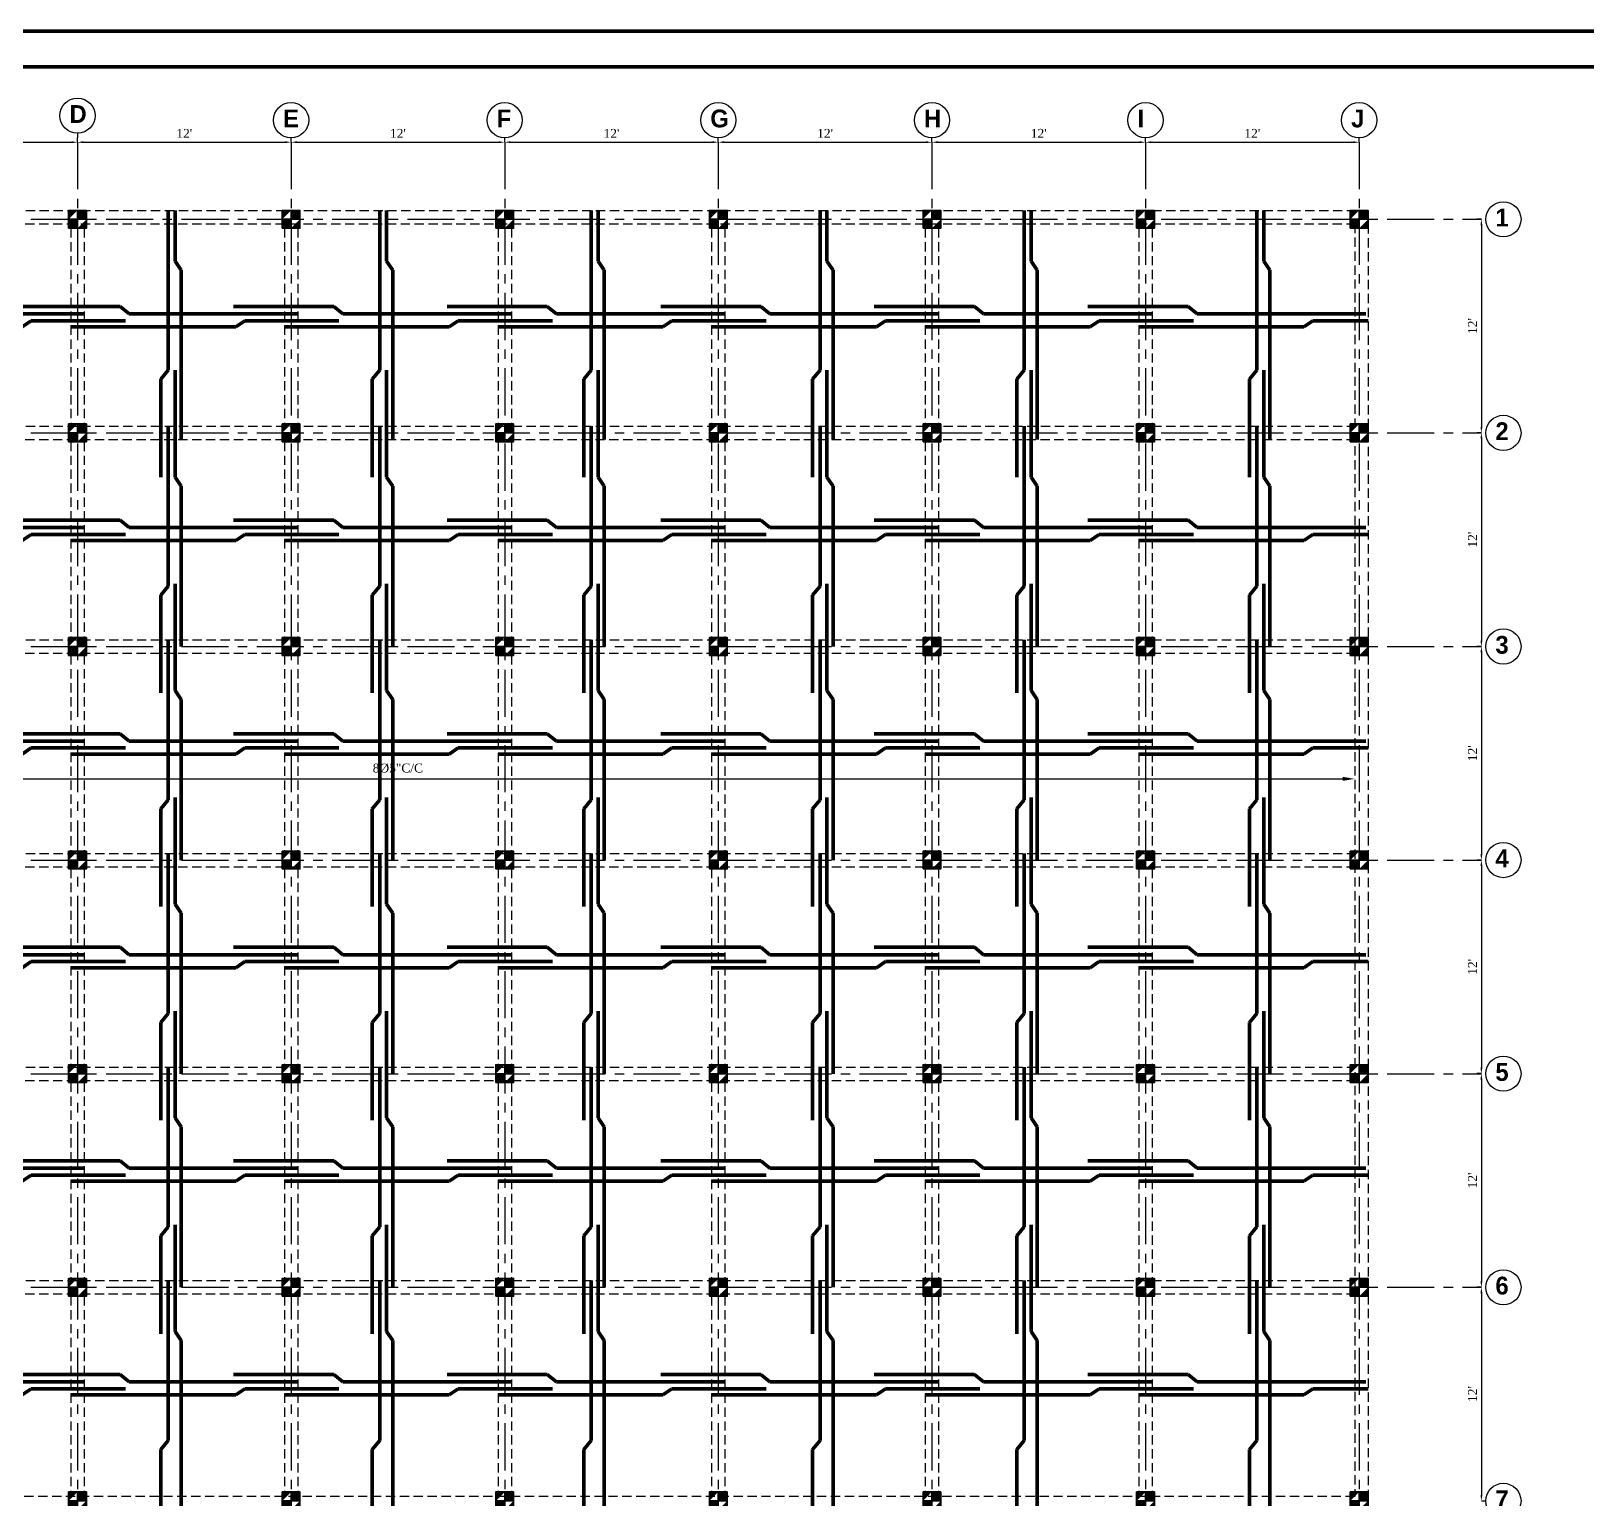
# Model space of a CAD drawing. Extents: x -2338379 to 930990, y -818978 to 106940.
# Drawn here: x 393038 to 394086, y -207683 to -206694 of the extents above; entities that cross this region are included whole.
import ezdxf

# ---------------------------------------------------------------- set-up
doc = ezdxf.new("R2010")
doc.units = 0
doc.header["$MEASUREMENT"] = 0
doc.header["$PDMODE"] = 34
doc.linetypes.add('CENTER', pattern=[50.8, 31.75, -6.35, 6.35, -6.35])
doc.linetypes.add('DASHED2', pattern=[0.375, 0.25, -0.125])
doc.layers.get('0').update_dxf_attribs({"linetype": 'CONTINUOUS', "lineweight": 30})
doc.layers.get('DEFPOINTS').update_dxf_attribs({"linetype": 'CONTINUOUS'})
for name, color, linetype, lineweight in [('A-Wall', 45, 'CONTINUOUS', 50), ('Center', 11, 'CENTER', 15), ('DIM', 6, 'CONTINUOUS', 20), ('DOOR&WIN', 3, 'CONTINUOUS', 18), ('Outline', 4, 'CONTINUOUS', 9), ('Structure', 2, 'CONTINUOUS', 50), ('TEXT', 7, 'CONTINUOUS', 30)]:
    doc.layers.add(name, color=color, linetype=linetype, lineweight=lineweight)
doc.layers.add('pillar12', color=7, linetype='CONTINUOUS')
doc.styles.get("Standard").update_dxf_attribs({"font": 'times.ttf', "height": 6})
doc.dimstyles.new('Standard$0', dxfattribs={"dimtxt": 6, "dimasz": 4, "dimexe": 3, "dimexo": 6, "dimgap": 3, "dimtad": 1, "dimdec": 1, "dimzin": 0, "dimdsep": 46, "dimlunit": 4, "dimtxsty": 'Standard', "dimcen": 0.09, "dimclrd": 6, "dimclre": 6, "dimclrt": 7, "dimadec": 0, "dimazin": 0, "dimtfac": 1, "dimtdec": 1, "dimtix": 1, "dimtofl": 0, "dimtmove": 1, "dimatfit": 3, "dimfxl": 1, "dimtolj": 1, "dimtzin": 0, "dimlwd": 18, "dimlwe": 18, "dimarcsym": 0})

# ---------------------------------------------------------------- blocks, each defined once
blk = doc.blocks.new('pill12')
h = blk.add_hatch(color=5)
h.paths.add_polyline_path([(-6, -6), (6, -6), (6, 6), (-6, 6)], flags=17)
edge = h.paths.add_edge_path(flags=17)
edge.add_line((6, 0), (-6, 0))
edge.add_line((0, 6), (0, -6))
for p, q in [((6, 0), (-6, 0)), ((0, 6), (0, -6))]:
    blk.add_line(p, q)
blk.add_lwpolyline([(-6, -6), (6, -6), (6, 6), (-6, 6)], close=True)
blk = doc.blocks.new('*D245')
at = {"layer": 'DEFPOINTS', "color": 0, "lineweight": 30, "transparency": 16777216}
for p in [(392925.3, -206769), (393069.3, -206769), (393069.3, -206769)]:
    blk.add_point(p, dxfattribs=at)
at = {"layer": 'DIM', "color": 6, "lineweight": 18, "transparency": 16777216}
for p, q in [((392925.3, -206763), (392925.3, -206766)), ((393069.3, -206763), (393069.3, -206766)), ((392929.3, -206769), (393065.3, -206769))]:
    blk.add_line(p, q, dxfattribs=at)
at = {"layer": 'DIM', "color": 6, "lineweight": 30, "transparency": 16777216}
for points in [[(392929.3, -206768.3), (392929.3, -206769.6), (392925.3, -206769)], [(393065.3, -206768.3), (393065.3, -206769.6), (393069.3, -206769)]]:
    blk.add_solid(points, dxfattribs=at)
at = {"layer": 'DIM', "color": 7, "transparency": 16777216, "insert": (392997.3, -206763), "char_height": 6, "attachment_point": 5}
blk.add_mtext("\\A1;12'", dxfattribs=at)
blk = doc.blocks.new('*D246')
at = {"color": 6, "lineweight": 18, "transparency": 16777216}
for p, q in [((393069.3, -206769), (393069.3, -206766)), ((393073.3, -206769), (393209.3, -206769)), ((393213.3, -206769), (393213.3, -206766))]:
    blk.add_line(p, q, dxfattribs=at)
at = {"color": 6, "lineweight": 30, "transparency": 16777216}
for points in [[(393073.3, -206768.3), (393073.3, -206769.6), (393069.3, -206769)], [(393209.3, -206768.3), (393209.3, -206769.6), (393213.3, -206769)]]:
    blk.add_solid(points, dxfattribs=at)
at = {"layer": 'DEFPOINTS', "color": 0, "lineweight": 30, "transparency": 16777216}
for p in [(393069.3, -206769), (393213.3, -206769), (393213.3, -206769)]:
    blk.add_point(p, dxfattribs=at)
at = {"color": 7, "lineweight": 30, "transparency": 16777216, "insert": (393141.3, -206763), "char_height": 6, "attachment_point": 5}
blk.add_mtext("\\A1;12'", dxfattribs=at)
blk = doc.blocks.new('*D247')
at = {"color": 6, "lineweight": 18, "transparency": 16777216}
for p, q in [((393213.3, -206769), (393213.3, -206766)), ((393217.3, -206769), (393353.3, -206769)), ((393357.3, -206769), (393357.3, -206766))]:
    blk.add_line(p, q, dxfattribs=at)
at = {"color": 6, "lineweight": 30, "transparency": 16777216}
for points in [[(393217.3, -206768.3), (393217.3, -206769.6), (393213.3, -206769)], [(393353.3, -206768.3), (393353.3, -206769.6), (393357.3, -206769)]]:
    blk.add_solid(points, dxfattribs=at)
at = {"layer": 'DEFPOINTS', "color": 0, "lineweight": 30, "transparency": 16777216}
for p in [(393213.3, -206769), (393357.3, -206769), (393357.3, -206769)]:
    blk.add_point(p, dxfattribs=at)
at = {"color": 7, "lineweight": 30, "transparency": 16777216, "insert": (393285.3, -206763), "char_height": 6, "attachment_point": 5}
blk.add_mtext("\\A1;12'", dxfattribs=at)
blk = doc.blocks.new('*D248')
at = {"color": 6, "lineweight": 18, "transparency": 16777216}
for p, q in [((393357.3, -206769), (393357.3, -206766)), ((393361.3, -206769), (393497.3, -206769)), ((393501.3, -206769), (393501.3, -206766))]:
    blk.add_line(p, q, dxfattribs=at)
at = {"color": 6, "lineweight": 30, "transparency": 16777216}
for points in [[(393361.3, -206768.3), (393361.3, -206769.6), (393357.3, -206769)], [(393497.3, -206768.3), (393497.3, -206769.6), (393501.3, -206769)]]:
    blk.add_solid(points, dxfattribs=at)
at = {"layer": 'DEFPOINTS', "color": 0, "lineweight": 30, "transparency": 16777216}
for p in [(393357.3, -206769), (393501.3, -206769), (393501.3, -206769)]:
    blk.add_point(p, dxfattribs=at)
at = {"color": 7, "lineweight": 30, "transparency": 16777216, "insert": (393429.3, -206763), "char_height": 6, "attachment_point": 5}
blk.add_mtext("\\A1;12'", dxfattribs=at)
blk = doc.blocks.new('*D249')
at = {"color": 6, "lineweight": 18, "transparency": 16777216}
for p, q in [((393501.3, -206769), (393501.3, -206766)), ((393505.3, -206769), (393641.3, -206769)), ((393645.3, -206769), (393645.3, -206766))]:
    blk.add_line(p, q, dxfattribs=at)
at = {"color": 6, "lineweight": 30, "transparency": 16777216}
for points in [[(393505.3, -206768.3), (393505.3, -206769.6), (393501.3, -206769)], [(393641.3, -206768.3), (393641.3, -206769.6), (393645.3, -206769)]]:
    blk.add_solid(points, dxfattribs=at)
at = {"layer": 'DEFPOINTS', "color": 0, "lineweight": 30, "transparency": 16777216}
for p in [(393501.3, -206769), (393645.3, -206769), (393645.3, -206769)]:
    blk.add_point(p, dxfattribs=at)
at = {"color": 7, "lineweight": 30, "transparency": 16777216, "insert": (393573.3, -206763), "char_height": 6, "attachment_point": 5}
blk.add_mtext("\\A1;12'", dxfattribs=at)
blk = doc.blocks.new('*D250')
at = {"color": 6, "lineweight": 18, "transparency": 16777216}
for p, q in [((393645.3, -206769), (393645.3, -206766)), ((393649.3, -206769), (393785.3, -206769)), ((393789.3, -206769), (393789.3, -206766))]:
    blk.add_line(p, q, dxfattribs=at)
at = {"color": 6, "lineweight": 30, "transparency": 16777216}
for points in [[(393649.3, -206768.3), (393649.3, -206769.6), (393645.3, -206769)], [(393785.3, -206768.3), (393785.3, -206769.6), (393789.3, -206769)]]:
    blk.add_solid(points, dxfattribs=at)
at = {"layer": 'DEFPOINTS', "color": 0, "lineweight": 30, "transparency": 16777216}
for p in [(393645.3, -206769), (393789.3, -206769), (393789.3, -206769.6)]:
    blk.add_point(p, dxfattribs=at)
at = {"color": 7, "lineweight": 30, "transparency": 16777216, "insert": (393717.3, -206763), "char_height": 6, "attachment_point": 5}
blk.add_mtext("\\A1;12'", dxfattribs=at)
blk = doc.blocks.new('*D251')
at = {"color": 6, "lineweight": 18, "transparency": 16777216}
for p, q in [((393789.3, -206769), (393789.3, -206766)), ((393793.3, -206769), (393929.3, -206769)), ((393933.3, -206769), (393933.3, -206766))]:
    blk.add_line(p, q, dxfattribs=at)
at = {"color": 6, "lineweight": 30, "transparency": 16777216}
for points in [[(393793.3, -206768.3), (393793.3, -206769.6), (393789.3, -206769)], [(393929.3, -206768.3), (393929.3, -206769.6), (393933.3, -206769)]]:
    blk.add_solid(points, dxfattribs=at)
at = {"layer": 'DEFPOINTS', "color": 0, "lineweight": 30, "transparency": 16777216}
for p in [(393789.3, -206769.6), (393933.3, -206769), (393933.3, -206769)]:
    blk.add_point(p, dxfattribs=at)
at = {"color": 7, "lineweight": 30, "transparency": 16777216, "insert": (393861.3, -206763), "char_height": 6, "attachment_point": 5}
blk.add_mtext("\\A1;12'", dxfattribs=at)
blk = doc.blocks.new('*D267')
at = {"color": 6, "lineweight": 18, "transparency": 16777216}
for p, q in [((394015.7, -206820.9), (394012.7, -206820.9)), ((394015.7, -206824.9), (394015.7, -206960.9)), ((394015.7, -206964.9), (394012.7, -206964.9))]:
    blk.add_line(p, q, dxfattribs=at)
at = {"color": 6, "lineweight": 30, "transparency": 16777216}
for points in [[(394015.1, -206824.9), (394016.4, -206824.9), (394015.7, -206820.9)], [(394015.1, -206960.9), (394016.4, -206960.9), (394015.7, -206964.9)]]:
    blk.add_solid(points, dxfattribs=at)
at = {"layer": 'DEFPOINTS', "color": 0, "lineweight": 30, "transparency": 16777216}
for p in [(394015.7, -206820.9), (394015.7, -206964.9), (394015.7, -206964.9)]:
    blk.add_point(p, dxfattribs=at)
at = {"color": 7, "lineweight": 30, "transparency": 16777216, "insert": (394009.7, -206892.9), "char_height": 6, "attachment_point": 5, "rotation": 90}
blk.add_mtext("\\A1;12'", dxfattribs=at)
blk = doc.blocks.new('*D268')
at = {"color": 6, "lineweight": 18, "transparency": 16777216}
for p, q in [((394015.7, -206964.9), (394012.7, -206964.9)), ((394015.7, -206968.9), (394015.7, -207104.9)), ((394015.7, -207108.9), (394012.7, -207108.9))]:
    blk.add_line(p, q, dxfattribs=at)
at = {"color": 6, "lineweight": 30, "transparency": 16777216}
for points in [[(394015.1, -206968.9), (394016.4, -206968.9), (394015.7, -206964.9)], [(394015.1, -207104.9), (394016.4, -207104.9), (394015.7, -207108.9)]]:
    blk.add_solid(points, dxfattribs=at)
at = {"layer": 'DEFPOINTS', "color": 0, "lineweight": 30, "transparency": 16777216}
for p in [(394015.7, -206964.9), (394015.7, -207108.9), (394015.7, -207108.9)]:
    blk.add_point(p, dxfattribs=at)
at = {"color": 7, "lineweight": 30, "transparency": 16777216, "insert": (394009.7, -207036.9), "char_height": 6, "attachment_point": 5, "rotation": 90}
blk.add_mtext("\\A1;12'", dxfattribs=at)
blk = doc.blocks.new('*D269')
at = {"color": 6, "lineweight": 18, "transparency": 16777216}
for p, q in [((394015.7, -207108.9), (394012.7, -207108.9)), ((394015.7, -207112.9), (394015.7, -207248.9)), ((394015.7, -207252.9), (394012.7, -207252.9))]:
    blk.add_line(p, q, dxfattribs=at)
at = {"color": 6, "lineweight": 30, "transparency": 16777216}
for points in [[(394015.1, -207112.9), (394016.4, -207112.9), (394015.7, -207108.9)], [(394015.1, -207248.9), (394016.4, -207248.9), (394015.7, -207252.9)]]:
    blk.add_solid(points, dxfattribs=at)
at = {"layer": 'DEFPOINTS', "color": 0, "lineweight": 30, "transparency": 16777216}
for p in [(394015.7, -207108.9), (394015.7, -207252.9), (394015.7, -207252.9)]:
    blk.add_point(p, dxfattribs=at)
at = {"color": 7, "lineweight": 30, "transparency": 16777216, "insert": (394009.7, -207180.9), "char_height": 6, "attachment_point": 5, "rotation": 90}
blk.add_mtext("\\A1;12'", dxfattribs=at)
blk = doc.blocks.new('*D270')
at = {"color": 6, "lineweight": 18, "transparency": 16777216}
for p, q in [((394015.7, -207252.9), (394012.7, -207252.9)), ((394015.7, -207256.9), (394015.7, -207392.9)), ((394015.7, -207396.9), (394012.7, -207396.9))]:
    blk.add_line(p, q, dxfattribs=at)
at = {"color": 6, "lineweight": 30, "transparency": 16777216}
for points in [[(394015.1, -207256.9), (394016.4, -207256.9), (394015.7, -207252.9)], [(394015.1, -207392.9), (394016.4, -207392.9), (394015.7, -207396.9)]]:
    blk.add_solid(points, dxfattribs=at)
at = {"layer": 'DEFPOINTS', "color": 0, "lineweight": 30, "transparency": 16777216}
for p in [(394015.7, -207252.9), (394015.7, -207396.9), (394015.7, -207396.9)]:
    blk.add_point(p, dxfattribs=at)
at = {"color": 7, "lineweight": 30, "transparency": 16777216, "insert": (394009.7, -207324.9), "char_height": 6, "attachment_point": 5, "rotation": 90}
blk.add_mtext("\\A1;12'", dxfattribs=at)
blk = doc.blocks.new('*D271')
at = {"color": 6, "lineweight": 18, "transparency": 16777216}
for p, q in [((394015.7, -207396.9), (394012.7, -207396.9)), ((394015.7, -207400.9), (394015.7, -207536.9)), ((394015.7, -207540.9), (394012.7, -207540.9))]:
    blk.add_line(p, q, dxfattribs=at)
at = {"color": 6, "lineweight": 30, "transparency": 16777216}
for points in [[(394015.1, -207400.9), (394016.4, -207400.9), (394015.7, -207396.9)], [(394015.1, -207536.9), (394016.4, -207536.9), (394015.7, -207540.9)]]:
    blk.add_solid(points, dxfattribs=at)
at = {"layer": 'DEFPOINTS', "color": 0, "lineweight": 30, "transparency": 16777216}
for p in [(394015.7, -207396.9), (394015.7, -207540.9), (394015.7, -207540.9)]:
    blk.add_point(p, dxfattribs=at)
at = {"color": 7, "lineweight": 30, "transparency": 16777216, "insert": (394009.7, -207468.9), "char_height": 6, "attachment_point": 5, "rotation": 90}
blk.add_mtext("\\A1;12'", dxfattribs=at)
blk = doc.blocks.new('*D272')
at = {"color": 6, "lineweight": 18, "transparency": 16777216}
for p, q in [((394015.7, -207540.9), (394012.7, -207540.9)), ((394015.7, -207544.9), (394015.7, -207680.9)), ((394015.7, -207684.9), (394018.7, -207684.9))]:
    blk.add_line(p, q, dxfattribs=at)
at = {"color": 6, "lineweight": 30, "transparency": 16777216}
for points in [[(394015.1, -207544.9), (394016.4, -207544.9), (394015.7, -207540.9)], [(394015.1, -207680.9), (394016.4, -207680.9), (394015.7, -207684.9)]]:
    blk.add_solid(points, dxfattribs=at)
at = {"layer": 'DEFPOINTS', "color": 0, "lineweight": 30, "transparency": 16777216}
for p in [(394015.7, -207540.9), (394015.1, -207684.9), (394015.7, -207684.9)]:
    blk.add_point(p, dxfattribs=at)
at = {"color": 7, "lineweight": 30, "transparency": 16777216, "insert": (394009.7, -207612.9), "char_height": 6, "attachment_point": 5, "rotation": 90}
blk.add_mtext("\\A1;12'", dxfattribs=at)
blk = doc.blocks.new('*D1056')
at = {"layer": 'DEFPOINTS', "color": 0, "lineweight": 30, "transparency": 16777216}
for p in [(392640.3, -207198.2), (393930.3, -207198.2), (393930.3, -207198.2)]:
    blk.add_point(p, dxfattribs=at)
at = {"layer": 'DIM', "color": 6, "transparency": 16777216}
blk.add_line((392648.3, -207198.2), (393922.3, -207198.2), dxfattribs=at)
at = {"layer": 'DIM', "color": 6, "lineweight": 30, "transparency": 16777216}
for points in [[(392648.3, -207196.8), (392648.3, -207199.5), (392640.3, -207198.2)], [(393922.3, -207196.8), (393922.3, -207199.5), (393930.3, -207198.2)]]:
    blk.add_solid(points, dxfattribs=at)
at = {"layer": 'DIM', "color": 7, "transparency": 16777216, "insert": (393285.3, -207191), "char_height": 6, "attachment_point": 5}
blk.add_mtext('\\A1;8%%C5"C/C', dxfattribs=at)

msp = doc.modelspace()

# ---------------------------------------------------------------- linework, layer by layer
at = {"lineweight": 30}
for p, q in [((393130.48, -206814.93), (393130.48, -206823.93)), ((393273.07, -206814.93), (393273.07, -206823.93)), ((393415.65, -206814.93), (393415.65, -206823.93)), ((393569.87, -206814.93), (393569.87, -206823.93)), ((393707.55, -206814.93), (393707.55, -206823.93)), ((393864.35, -206814.93), (393864.35, -206823.93))]:
    msp.add_line(p, q, dxfattribs=at)
at = {"layer": 'A-Wall'}
for points in [[(392425.15, -206694.06), (395593.15, -206694.06), (395593.15, -208950.06), (392425.15, -208950.06)], [(392497.15, -206718.06), (395569.15, -206718.06), (395569.15, -208926.06), (392497.15, -208926.06)]]:
    msp.add_lwpolyline(points, close=True, dxfattribs=at)
at = {"layer": 'Center'}
for p, q in [((393069.32, -206768.98), (393069.32, -207754.09)), ((393213.32, -206768.98), (393213.32, -207754.09)), ((393357.32, -206768.98), (393357.32, -207754.09)), ((393501.32, -206768.98), (393501.32, -207754.09)), ((393645.32, -206768.98), (393645.32, -207754.09)), ((393789.32, -206768.98), (393789.32, -207754.09)), ((393933.32, -206768.98), (393933.32, -207754.09)), ((392580.56, -206820.93), (394015.72, -206820.93)), ((392580.56, -206964.93), (394015.72, -206964.93)), ((392580.56, -207108.93), (394015.72, -207108.93)), ((392580.56, -207252.93), (394015.72, -207252.93)), ((392580.56, -207396.93), (394015.72, -207396.93)), ((392580.56, -207540.93), (394015.72, -207540.93))]:
    msp.add_line(p, q, dxfattribs=at)
at = {"layer": 'DOOR&WIN', "linetype": 'DASHED2', "ltscale": 25}
for p, q in [((392631.32, -206814.93), (393939.32, -206814.93)), ((393939.32, -206814.93), (393939.32, -207690.93)), ((392640.32, -206823.93), (393930.32, -206823.93)), ((393064.82, -206826.93), (393064.82, -206958.93)), ((393073.82, -206826.93), (393073.82, -206958.93)), ((393208.82, -206826.93), (393208.82, -206958.93)), ((393217.82, -206826.93), (393217.82, -206958.93)), ((393352.82, -206826.93), (393352.82, -206958.93)), ((393361.82, -206826.93), (393361.82, -206958.93)), ((393496.82, -206826.93), (393496.82, -206958.93)), ((393505.82, -206826.93), (393505.82, -206958.93)), ((393640.82, -206826.93), (393640.82, -206958.93)), ((393649.82, -206826.93), (393649.82, -206958.93)), ((393784.82, -206826.93), (393784.82, -206958.93)), ((393793.82, -206826.93), (393793.82, -206958.93)), ((393930.32, -206823.93), (393930.32, -207681.93)), ((392631.32, -206960.43), (393939.32, -206960.43)), ((392640.32, -206969.43), (393930.32, -206969.43)), ((393064.82, -206970.93), (393064.82, -207102.93)), ((393073.82, -206970.93), (393073.82, -207102.93)), ((393208.82, -206970.93), (393208.82, -207102.93)), ((393217.82, -206970.93), (393217.82, -207102.93)), ((393352.82, -206970.93), (393352.82, -207102.93)), ((393361.82, -206970.93), (393361.82, -207102.93)), ((393496.82, -206970.93), (393496.82, -207102.93)), ((393505.82, -206970.93), (393505.82, -207102.93)), ((393640.82, -206970.93), (393640.82, -207102.93)), ((393649.82, -206970.93), (393649.82, -207102.93)), ((393784.82, -206970.93), (393784.82, -207102.93)), ((393793.82, -206970.93), (393793.82, -207102.93)), ((392631.32, -207104.43), (393939.32, -207104.43)), ((392640.32, -207113.43), (393930.32, -207113.43)), ((393064.82, -207114.93), (393064.82, -207246.93)), ((393073.82, -207114.93), (393073.82, -207246.93)), ((393208.82, -207114.93), (393208.82, -207246.93)), ((393217.82, -207114.93), (393217.82, -207246.93)), ((393352.82, -207114.93), (393352.82, -207246.93)), ((393361.82, -207114.93), (393361.82, -207246.93)), ((393496.82, -207114.93), (393496.82, -207246.93)), ((393505.82, -207114.93), (393505.82, -207246.93)), ((393640.82, -207114.93), (393640.82, -207246.93)), ((393649.82, -207114.93), (393649.82, -207246.93)), ((393784.82, -207114.93), (393784.82, -207246.93)), ((393793.82, -207114.93), (393793.82, -207246.93)), ((392631.32, -207248.43), (393939.32, -207248.43)), ((392640.32, -207257.43), (393930.32, -207257.43)), ((393064.82, -207258.93), (393064.82, -207390.93)), ((393073.82, -207258.93), (393073.82, -207390.93)), ((393208.82, -207258.93), (393208.82, -207390.93)), ((393217.82, -207258.93), (393217.82, -207390.93)), ((393352.82, -207258.93), (393352.82, -207390.93)), ((393361.82, -207258.93), (393361.82, -207390.93)), ((393496.82, -207258.93), (393496.82, -207390.93)), ((393505.82, -207258.93), (393505.82, -207390.93)), ((393640.82, -207258.93), (393640.82, -207390.93)), ((393649.82, -207258.93), (393649.82, -207390.93)), ((393784.82, -207258.93), (393784.82, -207390.93)), ((393793.82, -207258.93), (393793.82, -207390.93)), ((392631.32, -207392.43), (393939.32, -207392.43)), ((392640.32, -207401.43), (393930.32, -207401.43)), ((393064.82, -207402.93), (393064.82, -207534.93)), ((393073.82, -207402.93), (393073.82, -207534.93)), ((393208.82, -207402.93), (393208.82, -207534.93)), ((393217.82, -207402.93), (393217.82, -207534.93)), ((393352.82, -207402.93), (393352.82, -207534.93)), ((393361.82, -207402.93), (393361.82, -207534.93)), ((393496.82, -207402.93), (393496.82, -207534.93)), ((393505.82, -207402.93), (393505.82, -207534.93)), ((393640.82, -207402.93), (393640.82, -207534.93)), ((393649.82, -207402.93), (393649.82, -207534.93)), ((393784.82, -207402.93), (393784.82, -207534.93)), ((393793.82, -207402.93), (393793.82, -207534.93)), ((392631.32, -207536.43), (393939.32, -207536.43)), ((392640.32, -207545.43), (393930.32, -207545.43)), ((393064.82, -207546.93), (393064.82, -207678.93)), ((393073.82, -207546.93), (393073.82, -207678.93)), ((393208.82, -207546.93), (393208.82, -207678.93)), ((393217.82, -207546.93), (393217.82, -207678.93)), ((393352.82, -207546.93), (393352.82, -207678.93)), ((393361.82, -207546.93), (393361.82, -207678.93)), ((393496.82, -207546.93), (393496.82, -207678.93)), ((393505.82, -207546.93), (393505.82, -207678.93)), ((393640.82, -207546.93), (393640.82, -207678.93)), ((393649.82, -207546.93), (393649.82, -207678.93)), ((393784.82, -207546.93), (393784.82, -207678.93)), ((393793.82, -207546.93), (393793.82, -207678.93)), ((393930.32, -207681.93), (392640.32, -207681.93))]:
    msp.add_line(p, q, dxfattribs=at)
at = {"layer": 'Outline'}
for centre in [(393069.32, -206751.11), (393213.32, -206754.11), (393357.32, -206754.11), (393501.32, -206754.11), (393645.32, -206754.11), (393789.32, -206754.11), (393933.32, -206754.11), (394030.58, -206820.93), (394030.58, -206964.93), (394030.58, -207108.93), (394030.58, -207252.93), (394030.58, -207396.93), (394030.58, -207540.93), (394030.58, -207684.93)]:
    msp.add_circle(centre, 11.86, dxfattribs=at)
at = {"layer": 'Structure', "ltscale": 10}
for p, q in [((393130.48, -206922.74), (393130.48, -206814.93)), ((393135.09, -206814.93), (393135.09, -206849.18)), ((393273.07, -206922.74), (393273.07, -206814.93)), ((393277.67, -206814.93), (393277.67, -206849.18)), ((393415.65, -206922.74), (393415.65, -206814.93)), ((393420.26, -206814.93), (393420.26, -206849.18)), ((393569.87, -206922.74), (393569.87, -206814.93)), ((393574.48, -206814.93), (393574.48, -206849.18)), ((393707.55, -206922.74), (393707.55, -206814.93)), ((393712.16, -206814.93), (393712.16, -206849.18)), ((393864.35, -206922.74), (393864.35, -206814.93)), ((393868.96, -206814.93), (393868.96, -206849.18)), ((393135.09, -206849.18), (393139.26, -206855.26)), ((393139.26, -206855.26), (393139.26, -206969.43)), ((393277.67, -206849.18), (393281.84, -206855.26)), ((393281.84, -206855.26), (393281.84, -206969.43)), ((393420.26, -206849.18), (393424.43, -206855.26)), ((393424.43, -206855.26), (393424.43, -206969.43)), ((393574.48, -206849.18), (393578.65, -206855.26)), ((393578.65, -206855.26), (393578.65, -206969.43)), ((393712.16, -206849.18), (393716.32, -206855.26)), ((393716.32, -206855.26), (393716.32, -206969.43)), ((393868.96, -206849.18), (393873.13, -206855.26)), ((393873.13, -206855.26), (393873.13, -206969.43)), ((393030.46, -206879.7), (393098.05, -206879.7)), ((393098.05, -206879.7), (393104.13, -206884.71)), ((393174.46, -206879.7), (393242.05, -206879.7)), ((393242.05, -206879.7), (393248.13, -206884.71)), ((393318.46, -206879.7), (393386.05, -206879.7)), ((393386.05, -206879.7), (393392.13, -206884.71)), ((393462.46, -206879.7), (393530.05, -206879.7)), ((393530.05, -206879.7), (393536.13, -206884.71)), ((393606.46, -206879.7), (393674.05, -206879.7)), ((393674.05, -206879.7), (393680.13, -206884.71)), ((393750.46, -206879.7), (393818.05, -206879.7)), ((393818.05, -206879.7), (393824.13, -206884.71)), ((392960.13, -206884.71), (393073.82, -206884.71)), ((393038.05, -206889.32), (393031.96, -206893.49)), ((393038.05, -206889.32), (393101.6, -206889.32)), ((393104.13, -206884.71), (393217.82, -206884.71)), ((393182.05, -206889.32), (393175.96, -206893.49)), ((393182.05, -206889.32), (393245.6, -206889.32)), ((393248.13, -206884.71), (393361.82, -206884.71)), ((393326.05, -206889.32), (393319.96, -206893.49)), ((393326.05, -206889.32), (393389.6, -206889.32)), ((393392.13, -206884.71), (393505.82, -206884.71)), ((393470.05, -206889.32), (393463.96, -206893.49)), ((393470.05, -206889.32), (393533.6, -206889.32)), ((393536.13, -206884.71), (393649.82, -206884.71)), ((393614.05, -206889.32), (393607.96, -206893.49)), ((393614.05, -206889.32), (393677.6, -206889.32)), ((393680.13, -206884.71), (393793.82, -206884.71)), ((393758.05, -206889.32), (393751.96, -206893.49)), ((393758.05, -206889.32), (393821.6, -206889.32)), ((393824.13, -206884.71), (393937.82, -206884.71)), ((393902.05, -206889.32), (393895.96, -206893.49)), ((393902.05, -206889.32), (393939.32, -206889.32)), ((393175.96, -206893.49), (393064.82, -206893.49)), ((393319.96, -206893.49), (393208.82, -206893.49)), ((393463.96, -206893.49), (393352.82, -206893.49)), ((393607.96, -206893.49), (393496.82, -206893.49)), ((393751.96, -206893.49), (393640.82, -206893.49)), ((393895.96, -206893.49), (393784.82, -206893.49)), ((393125.47, -206928.82), (393130.48, -206922.74)), ((393125.47, -206994.76), (393125.47, -206928.82)), ((393135.09, -206922.74), (393135.09, -206994.68)), ((393268.06, -206928.82), (393273.07, -206922.74)), ((393268.06, -206994.76), (393268.06, -206928.82)), ((393277.67, -206922.74), (393277.67, -206994.68)), ((393410.64, -206928.82), (393415.65, -206922.74)), ((393410.64, -206994.76), (393410.64, -206928.82)), ((393420.26, -206922.74), (393420.26, -206994.68)), ((393564.87, -206928.82), (393569.87, -206922.74)), ((393564.87, -206994.76), (393564.87, -206928.82)), ((393574.48, -206922.74), (393574.48, -206994.68)), ((393702.54, -206928.82), (393707.55, -206922.74)), ((393702.54, -206994.76), (393702.54, -206928.82)), ((393712.16, -206922.74), (393712.16, -206994.68)), ((393859.34, -206928.82), (393864.35, -206922.74)), ((393859.34, -206994.76), (393859.34, -206928.82)), ((393868.96, -206922.74), (393868.96, -206994.68)), ((393130.48, -207068.24), (393130.48, -206960.43)), ((393273.07, -207068.24), (393273.07, -206960.43)), ((393415.65, -207068.24), (393415.65, -206960.43)), ((393569.87, -207068.24), (393569.87, -206960.43)), ((393707.55, -207068.24), (393707.55, -206960.43)), ((393864.35, -207068.24), (393864.35, -206960.43)), ((393135.09, -206994.68), (393139.26, -207000.76)), ((393277.67, -206994.68), (393281.84, -207000.76)), ((393420.26, -206994.68), (393424.43, -207000.76)), ((393574.48, -206994.68), (393578.65, -207000.76)), ((393712.16, -206994.68), (393716.32, -207000.76)), ((393868.96, -206994.68), (393873.13, -207000.76)), ((393139.26, -207000.76), (393139.26, -207108.93)), ((393281.84, -207000.76), (393281.84, -207108.93)), ((393424.43, -207000.76), (393424.43, -207108.93)), ((393578.65, -207000.76), (393578.65, -207108.93)), ((393716.32, -207000.76), (393716.32, -207108.93)), ((393873.13, -207000.76), (393873.13, -207108.93)), ((393030.46, -207023.7), (393098.05, -207023.7)), ((393098.05, -207023.7), (393104.13, -207028.71)), ((393174.46, -207023.7), (393242.05, -207023.7)), ((393242.05, -207023.7), (393248.13, -207028.71)), ((393318.46, -207023.7), (393386.05, -207023.7)), ((393386.05, -207023.7), (393392.13, -207028.71)), ((393462.46, -207023.7), (393530.05, -207023.7)), ((393530.05, -207023.7), (393536.13, -207028.71)), ((393606.46, -207023.7), (393674.05, -207023.7)), ((393674.05, -207023.7), (393680.13, -207028.71)), ((393750.46, -207023.7), (393818.05, -207023.7)), ((393818.05, -207023.7), (393824.13, -207028.71)), ((392960.13, -207028.71), (393073.82, -207028.71)), ((393038.05, -207033.32), (393031.96, -207037.49)), ((393038.05, -207033.32), (393101.6, -207033.32)), ((393175.96, -207037.49), (393064.82, -207037.49)), ((393104.13, -207028.71), (393217.82, -207028.71)), ((393182.05, -207033.32), (393175.96, -207037.49)), ((393182.05, -207033.32), (393245.6, -207033.32)), ((393319.96, -207037.49), (393208.82, -207037.49)), ((393248.13, -207028.71), (393361.82, -207028.71)), ((393326.05, -207033.32), (393319.96, -207037.49)), ((393326.05, -207033.32), (393389.6, -207033.32)), ((393463.96, -207037.49), (393352.82, -207037.49)), ((393392.13, -207028.71), (393505.82, -207028.71)), ((393470.05, -207033.32), (393463.96, -207037.49)), ((393470.05, -207033.32), (393533.6, -207033.32)), ((393607.96, -207037.49), (393496.82, -207037.49)), ((393536.13, -207028.71), (393649.82, -207028.71)), ((393614.05, -207033.32), (393607.96, -207037.49)), ((393614.05, -207033.32), (393677.6, -207033.32)), ((393751.96, -207037.49), (393640.82, -207037.49)), ((393680.13, -207028.71), (393793.82, -207028.71)), ((393758.05, -207033.32), (393751.96, -207037.49)), ((393758.05, -207033.32), (393821.6, -207033.32)), ((393895.96, -207037.49), (393784.82, -207037.49)), ((393824.13, -207028.71), (393937.82, -207028.71)), ((393902.05, -207033.32), (393895.96, -207037.49)), ((393902.05, -207033.32), (393939.32, -207033.32)), ((393125.47, -207074.32), (393130.48, -207068.24)), ((393135.09, -207066.74), (393135.09, -207138.68)), ((393268.06, -207074.32), (393273.07, -207068.24)), ((393277.67, -207066.74), (393277.67, -207138.68)), ((393410.64, -207074.32), (393415.65, -207068.24)), ((393420.26, -207066.74), (393420.26, -207138.68)), ((393564.87, -207074.32), (393569.87, -207068.24)), ((393574.48, -207066.74), (393574.48, -207138.68)), ((393702.54, -207074.32), (393707.55, -207068.24)), ((393712.16, -207066.74), (393712.16, -207138.68)), ((393859.34, -207074.32), (393864.35, -207068.24)), ((393868.96, -207066.74), (393868.96, -207138.68)), ((393125.47, -207140.26), (393125.47, -207074.32)), ((393268.06, -207140.26), (393268.06, -207074.32)), ((393410.64, -207140.26), (393410.64, -207074.32)), ((393564.87, -207140.26), (393564.87, -207074.32)), ((393702.54, -207140.26), (393702.54, -207074.32)), ((393859.34, -207140.26), (393859.34, -207074.32)), ((393130.48, -207212.24), (393130.48, -207104.43)), ((393273.07, -207212.24), (393273.07, -207104.43)), ((393415.65, -207212.24), (393415.65, -207104.43)), ((393569.87, -207212.24), (393569.87, -207104.43)), ((393707.55, -207212.24), (393707.55, -207104.43)), ((393864.35, -207212.24), (393864.35, -207104.43)), ((393135.09, -207138.68), (393139.26, -207144.76)), ((393277.67, -207138.68), (393281.84, -207144.76)), ((393420.26, -207138.68), (393424.43, -207144.76)), ((393574.48, -207138.68), (393578.65, -207144.76)), ((393712.16, -207138.68), (393716.32, -207144.76)), ((393868.96, -207138.68), (393873.13, -207144.76)), ((393139.26, -207144.76), (393139.26, -207252.93)), ((393281.84, -207144.76), (393281.84, -207252.93)), ((393424.43, -207144.76), (393424.43, -207252.93)), ((393578.65, -207144.76), (393578.65, -207252.93)), ((393716.32, -207144.76), (393716.32, -207252.93)), ((393873.13, -207144.76), (393873.13, -207252.93)), ((392960.13, -207172.71), (393073.82, -207172.71)), ((393030.46, -207167.7), (393098.05, -207167.7)), ((393098.05, -207167.7), (393104.13, -207172.71)), ((393104.13, -207172.71), (393217.82, -207172.71)), ((393174.46, -207167.7), (393242.05, -207167.7)), ((393242.05, -207167.7), (393248.13, -207172.71)), ((393248.13, -207172.71), (393361.82, -207172.71)), ((393318.46, -207167.7), (393386.05, -207167.7)), ((393386.05, -207167.7), (393392.13, -207172.71)), ((393392.13, -207172.71), (393505.82, -207172.71)), ((393462.46, -207167.7), (393530.05, -207167.7)), ((393530.05, -207167.7), (393536.13, -207172.71)), ((393536.13, -207172.71), (393649.82, -207172.71)), ((393606.46, -207167.7), (393674.05, -207167.7)), ((393674.05, -207167.7), (393680.13, -207172.71)), ((393680.13, -207172.71), (393793.82, -207172.71)), ((393750.46, -207167.7), (393818.05, -207167.7)), ((393818.05, -207167.7), (393824.13, -207172.71)), ((393824.13, -207172.71), (393937.82, -207172.71)), ((393038.05, -207177.32), (393031.96, -207181.49)), ((393038.05, -207177.32), (393101.6, -207177.32)), ((393175.96, -207181.49), (393064.82, -207181.49)), ((393182.05, -207177.32), (393175.96, -207181.49)), ((393182.05, -207177.32), (393245.6, -207177.32)), ((393319.96, -207181.49), (393208.82, -207181.49)), ((393326.05, -207177.32), (393319.96, -207181.49)), ((393326.05, -207177.32), (393389.6, -207177.32)), ((393463.96, -207181.49), (393352.82, -207181.49)), ((393470.05, -207177.32), (393463.96, -207181.49)), ((393470.05, -207177.32), (393533.6, -207177.32)), ((393607.96, -207181.49), (393496.82, -207181.49)), ((393614.05, -207177.32), (393607.96, -207181.49)), ((393614.05, -207177.32), (393677.6, -207177.32)), ((393751.96, -207181.49), (393640.82, -207181.49)), ((393758.05, -207177.32), (393751.96, -207181.49)), ((393758.05, -207177.32), (393821.6, -207177.32)), ((393895.96, -207181.49), (393784.82, -207181.49)), ((393902.05, -207177.32), (393895.96, -207181.49)), ((393902.05, -207177.32), (393939.32, -207177.32)), ((393125.47, -207218.32), (393130.48, -207212.24)), ((393135.09, -207210.74), (393135.09, -207282.68)), ((393268.06, -207218.32), (393273.07, -207212.24)), ((393277.67, -207210.74), (393277.67, -207282.68)), ((393410.64, -207218.32), (393415.65, -207212.24)), ((393420.26, -207210.74), (393420.26, -207282.68)), ((393564.87, -207218.32), (393569.87, -207212.24)), ((393574.48, -207210.74), (393574.48, -207282.68)), ((393702.54, -207218.32), (393707.55, -207212.24)), ((393712.16, -207210.74), (393712.16, -207282.68)), ((393859.34, -207218.32), (393864.35, -207212.24)), ((393868.96, -207210.74), (393868.96, -207282.68)), ((393125.47, -207284.26), (393125.47, -207218.32)), ((393268.06, -207284.26), (393268.06, -207218.32)), ((393410.64, -207284.26), (393410.64, -207218.32)), ((393564.87, -207284.26), (393564.87, -207218.32)), ((393702.54, -207284.26), (393702.54, -207218.32)), ((393859.34, -207284.26), (393859.34, -207218.32)), ((393130.48, -207356.24), (393130.48, -207248.43)), ((393273.07, -207356.24), (393273.07, -207248.43)), ((393415.65, -207356.24), (393415.65, -207248.43)), ((393569.87, -207356.24), (393569.87, -207248.43)), ((393707.55, -207356.24), (393707.55, -207248.43)), ((393864.35, -207356.24), (393864.35, -207248.43)), ((393135.09, -207282.68), (393139.26, -207288.76)), ((393139.26, -207288.76), (393139.26, -207396.93)), ((393277.67, -207282.68), (393281.84, -207288.76)), ((393281.84, -207288.76), (393281.84, -207396.93)), ((393420.26, -207282.68), (393424.43, -207288.76)), ((393424.43, -207288.76), (393424.43, -207396.93)), ((393574.48, -207282.68), (393578.65, -207288.76)), ((393578.65, -207288.76), (393578.65, -207396.93)), ((393712.16, -207282.68), (393716.32, -207288.76)), ((393716.32, -207288.76), (393716.32, -207396.93)), ((393868.96, -207282.68), (393873.13, -207288.76)), ((393873.13, -207288.76), (393873.13, -207396.93)), ((392960.13, -207316.71), (393073.82, -207316.71)), ((393030.46, -207311.7), (393098.05, -207311.7)), ((393098.05, -207311.7), (393104.13, -207316.71)), ((393104.13, -207316.71), (393217.82, -207316.71)), ((393174.46, -207311.7), (393242.05, -207311.7)), ((393242.05, -207311.7), (393248.13, -207316.71)), ((393248.13, -207316.71), (393361.82, -207316.71)), ((393318.46, -207311.7), (393386.05, -207311.7)), ((393386.05, -207311.7), (393392.13, -207316.71)), ((393392.13, -207316.71), (393505.82, -207316.71)), ((393462.46, -207311.7), (393530.05, -207311.7)), ((393530.05, -207311.7), (393536.13, -207316.71)), ((393536.13, -207316.71), (393649.82, -207316.71)), ((393606.46, -207311.7), (393674.05, -207311.7)), ((393674.05, -207311.7), (393680.13, -207316.71)), ((393680.13, -207316.71), (393793.82, -207316.71)), ((393750.46, -207311.7), (393818.05, -207311.7)), ((393818.05, -207311.7), (393824.13, -207316.71)), ((393824.13, -207316.71), (393937.82, -207316.71)), ((393038.05, -207321.32), (393031.96, -207325.49)), ((393038.05, -207321.32), (393101.6, -207321.32)), ((393175.96, -207325.49), (393064.82, -207325.49)), ((393182.05, -207321.32), (393175.96, -207325.49)), ((393182.05, -207321.32), (393245.6, -207321.32)), ((393319.96, -207325.49), (393208.82, -207325.49)), ((393326.05, -207321.32), (393319.96, -207325.49)), ((393326.05, -207321.32), (393389.6, -207321.32)), ((393463.96, -207325.49), (393352.82, -207325.49)), ((393470.05, -207321.32), (393463.96, -207325.49)), ((393470.05, -207321.32), (393533.6, -207321.32)), ((393607.96, -207325.49), (393496.82, -207325.49)), ((393614.05, -207321.32), (393607.96, -207325.49)), ((393614.05, -207321.32), (393677.6, -207321.32)), ((393751.96, -207325.49), (393640.82, -207325.49)), ((393758.05, -207321.32), (393751.96, -207325.49)), ((393758.05, -207321.32), (393821.6, -207321.32)), ((393895.96, -207325.49), (393784.82, -207325.49)), ((393902.05, -207321.32), (393895.96, -207325.49)), ((393902.05, -207321.32), (393939.32, -207321.32)), ((393125.47, -207362.32), (393130.48, -207356.24)), ((393125.47, -207428.26), (393125.47, -207362.32)), ((393135.09, -207354.74), (393135.09, -207426.68)), ((393268.06, -207362.32), (393273.07, -207356.24)), ((393268.06, -207428.26), (393268.06, -207362.32)), ((393277.67, -207354.74), (393277.67, -207426.68)), ((393410.64, -207362.32), (393415.65, -207356.24)), ((393410.64, -207428.26), (393410.64, -207362.32)), ((393420.26, -207354.74), (393420.26, -207426.68)), ((393564.87, -207362.32), (393569.87, -207356.24)), ((393564.87, -207428.26), (393564.87, -207362.32)), ((393574.48, -207354.74), (393574.48, -207426.68)), ((393702.54, -207362.32), (393707.55, -207356.24)), ((393702.54, -207428.26), (393702.54, -207362.32)), ((393712.16, -207354.74), (393712.16, -207426.68)), ((393859.34, -207362.32), (393864.35, -207356.24)), ((393859.34, -207428.26), (393859.34, -207362.32)), ((393868.96, -207354.74), (393868.96, -207426.68)), ((393130.48, -207500.24), (393130.48, -207392.43)), ((393273.07, -207500.24), (393273.07, -207392.43)), ((393415.65, -207500.24), (393415.65, -207392.43)), ((393569.87, -207500.24), (393569.87, -207392.43)), ((393707.55, -207500.24), (393707.55, -207392.43)), ((393864.35, -207500.24), (393864.35, -207392.43)), ((393135.09, -207426.68), (393139.26, -207432.76)), ((393139.26, -207432.76), (393139.26, -207540.93)), ((393277.67, -207426.68), (393281.84, -207432.76)), ((393281.84, -207432.76), (393281.84, -207540.93)), ((393420.26, -207426.68), (393424.43, -207432.76)), ((393424.43, -207432.76), (393424.43, -207540.93)), ((393574.48, -207426.68), (393578.65, -207432.76)), ((393578.65, -207432.76), (393578.65, -207540.93)), ((393712.16, -207426.68), (393716.32, -207432.76)), ((393716.32, -207432.76), (393716.32, -207540.93)), ((393868.96, -207426.68), (393873.13, -207432.76)), ((393873.13, -207432.76), (393873.13, -207540.93)), ((393030.46, -207455.7), (393098.05, -207455.7)), ((393098.05, -207455.7), (393104.13, -207460.71)), ((393174.46, -207455.7), (393242.05, -207455.7)), ((393242.05, -207455.7), (393248.13, -207460.71)), ((393318.46, -207455.7), (393386.05, -207455.7)), ((393386.05, -207455.7), (393392.13, -207460.71)), ((393462.46, -207455.7), (393530.05, -207455.7)), ((393530.05, -207455.7), (393536.13, -207460.71)), ((393606.46, -207455.7), (393674.05, -207455.7)), ((393674.05, -207455.7), (393680.13, -207460.71)), ((393750.46, -207455.7), (393818.05, -207455.7)), ((393818.05, -207455.7), (393824.13, -207460.71)), ((392960.13, -207460.71), (393073.82, -207460.71)), ((393038.05, -207465.32), (393031.96, -207469.49)), ((393038.05, -207465.32), (393101.6, -207465.32)), ((393104.13, -207460.71), (393217.82, -207460.71)), ((393182.05, -207465.32), (393175.96, -207469.49)), ((393182.05, -207465.32), (393245.6, -207465.32)), ((393248.13, -207460.71), (393361.82, -207460.71)), ((393326.05, -207465.32), (393319.96, -207469.49)), ((393326.05, -207465.32), (393389.6, -207465.32)), ((393392.13, -207460.71), (393505.82, -207460.71)), ((393470.05, -207465.32), (393463.96, -207469.49)), ((393470.05, -207465.32), (393533.6, -207465.32)), ((393536.13, -207460.71), (393649.82, -207460.71)), ((393614.05, -207465.32), (393607.96, -207469.49)), ((393614.05, -207465.32), (393677.6, -207465.32)), ((393680.13, -207460.71), (393793.82, -207460.71)), ((393758.05, -207465.32), (393751.96, -207469.49)), ((393758.05, -207465.32), (393821.6, -207465.32)), ((393824.13, -207460.71), (393937.82, -207460.71)), ((393902.05, -207465.32), (393895.96, -207469.49)), ((393902.05, -207465.32), (393939.32, -207465.32)), ((393175.96, -207469.49), (393064.82, -207469.49)), ((393319.96, -207469.49), (393208.82, -207469.49)), ((393463.96, -207469.49), (393352.82, -207469.49)), ((393607.96, -207469.49), (393496.82, -207469.49)), ((393751.96, -207469.49), (393640.82, -207469.49)), ((393895.96, -207469.49), (393784.82, -207469.49)), ((393135.09, -207498.74), (393135.09, -207570.68)), ((393277.67, -207498.74), (393277.67, -207570.68)), ((393420.26, -207498.74), (393420.26, -207570.68)), ((393574.48, -207498.74), (393574.48, -207570.68)), ((393712.16, -207498.74), (393712.16, -207570.68)), ((393868.96, -207498.74), (393868.96, -207570.68)), ((393125.47, -207506.32), (393130.48, -207500.24)), ((393125.47, -207572.26), (393125.47, -207506.32)), ((393268.06, -207506.32), (393273.07, -207500.24)), ((393268.06, -207572.26), (393268.06, -207506.32)), ((393410.64, -207506.32), (393415.65, -207500.24)), ((393410.64, -207572.26), (393410.64, -207506.32)), ((393564.87, -207506.32), (393569.87, -207500.24)), ((393564.87, -207572.26), (393564.87, -207506.32)), ((393702.54, -207506.32), (393707.55, -207500.24)), ((393702.54, -207572.26), (393702.54, -207506.32)), ((393859.34, -207506.32), (393864.35, -207500.24)), ((393859.34, -207572.26), (393859.34, -207506.32)), ((393130.48, -207644.24), (393130.48, -207536.43)), ((393273.07, -207644.24), (393273.07, -207536.43)), ((393415.65, -207644.24), (393415.65, -207536.43)), ((393569.87, -207644.24), (393569.87, -207536.43)), ((393707.55, -207644.24), (393707.55, -207536.43)), ((393864.35, -207644.24), (393864.35, -207536.43)), ((393135.09, -207570.68), (393139.26, -207576.76)), ((393277.67, -207570.68), (393281.84, -207576.76)), ((393420.26, -207570.68), (393424.43, -207576.76)), ((393574.48, -207570.68), (393578.65, -207576.76)), ((393712.16, -207570.68), (393716.32, -207576.76)), ((393868.96, -207570.68), (393873.13, -207576.76)), ((393139.26, -207576.76), (393139.26, -207690.93)), ((393281.84, -207576.76), (393281.84, -207690.93)), ((393424.43, -207576.76), (393424.43, -207690.93)), ((393578.65, -207576.76), (393578.65, -207690.93)), ((393716.32, -207576.76), (393716.32, -207690.93)), ((393873.13, -207576.76), (393873.13, -207690.93)), ((393030.46, -207599.7), (393098.05, -207599.7)), ((393098.05, -207599.7), (393104.13, -207604.71)), ((393174.46, -207599.7), (393242.05, -207599.7)), ((393242.05, -207599.7), (393248.13, -207604.71)), ((393318.46, -207599.7), (393386.05, -207599.7)), ((393386.05, -207599.7), (393392.13, -207604.71)), ((393462.46, -207599.7), (393530.05, -207599.7)), ((393530.05, -207599.7), (393536.13, -207604.71)), ((393606.46, -207599.7), (393674.05, -207599.7)), ((393674.05, -207599.7), (393680.13, -207604.71)), ((393750.46, -207599.7), (393818.05, -207599.7)), ((393818.05, -207599.7), (393824.13, -207604.71)), ((392960.13, -207604.71), (393073.82, -207604.71)), ((393038.05, -207609.32), (393031.96, -207613.49)), ((393038.05, -207609.32), (393101.6, -207609.32)), ((393175.96, -207613.49), (393064.82, -207613.49)), ((393104.13, -207604.71), (393217.82, -207604.71)), ((393182.05, -207609.32), (393175.96, -207613.49)), ((393182.05, -207609.32), (393245.6, -207609.32)), ((393319.96, -207613.49), (393208.82, -207613.49)), ((393248.13, -207604.71), (393361.82, -207604.71)), ((393326.05, -207609.32), (393319.96, -207613.49)), ((393326.05, -207609.32), (393389.6, -207609.32)), ((393463.96, -207613.49), (393352.82, -207613.49)), ((393392.13, -207604.71), (393505.82, -207604.71)), ((393470.05, -207609.32), (393463.96, -207613.49)), ((393470.05, -207609.32), (393533.6, -207609.32)), ((393607.96, -207613.49), (393496.82, -207613.49)), ((393536.13, -207604.71), (393649.82, -207604.71)), ((393614.05, -207609.32), (393607.96, -207613.49)), ((393614.05, -207609.32), (393677.6, -207609.32)), ((393751.96, -207613.49), (393640.82, -207613.49)), ((393680.13, -207604.71), (393793.82, -207604.71)), ((393758.05, -207609.32), (393751.96, -207613.49)), ((393758.05, -207609.32), (393821.6, -207609.32)), ((393895.96, -207613.49), (393784.82, -207613.49)), ((393824.13, -207604.71), (393937.82, -207604.71)), ((393902.05, -207609.32), (393895.96, -207613.49)), ((393902.05, -207609.32), (393939.32, -207609.32)), ((393125.47, -207650.32), (393130.48, -207644.24)), ((393268.06, -207650.32), (393273.07, -207644.24)), ((393410.64, -207650.32), (393415.65, -207644.24)), ((393564.87, -207650.32), (393569.87, -207644.24)), ((393702.54, -207650.32), (393707.55, -207644.24)), ((393859.34, -207650.32), (393864.35, -207644.24)), ((393125.47, -207690.93), (393125.47, -207650.32)), ((393268.06, -207690.93), (393268.06, -207650.32)), ((393410.64, -207690.93), (393410.64, -207650.32)), ((393564.87, -207690.93), (393564.87, -207650.32)), ((393702.54, -207690.93), (393702.54, -207650.32)), ((393859.34, -207690.93), (393859.34, -207650.32))]:
    msp.add_line(p, q, dxfattribs=at)

# ---------------------------------------------------------------- block references
at = {"layer": 'pillar12'}
for p in [(393069.32, -206820.93), (393213.32, -206820.93), (393357.32, -206820.93), (393501.32, -206820.93), (393645.32, -206820.93), (393789.32, -206820.93), (393933.32, -206820.93), (393069.32, -206964.93), (393213.32, -206964.93), (393357.32, -206964.93), (393501.32, -206964.93), (393645.32, -206964.93), (393789.32, -206964.93), (393933.32, -206964.93), (393069.32, -207108.93), (393213.32, -207108.93), (393357.32, -207108.93), (393501.32, -207108.93), (393645.32, -207108.93), (393789.32, -207108.93), (393933.32, -207108.93), (393069.32, -207252.93), (393213.32, -207252.93), (393357.32, -207252.93), (393501.32, -207252.93), (393645.32, -207252.93), (393789.32, -207252.93), (393933.32, -207252.93), (393069.32, -207396.93), (393213.32, -207396.93), (393357.32, -207396.93), (393501.32, -207396.93), (393645.32, -207396.93), (393789.32, -207396.93), (393933.32, -207396.93), (393069.32, -207540.93), (393213.32, -207540.93), (393357.32, -207540.93), (393501.32, -207540.93), (393645.32, -207540.93), (393789.32, -207540.93), (393933.32, -207540.93), (393069.32, -207684.93), (393213.32, -207684.93), (393357.32, -207684.93), (393501.32, -207684.93), (393645.32, -207684.93), (393789.32, -207684.93), (393933.32, -207684.93)]:
    msp.add_blockref('pill12', p, dxfattribs=at)

# ---------------------------------------------------------------- texts
at = {"layer": 'TEXT', "char_height": 12, "width": 451.5, "attachment_point": 1}
for s, insert in [('{\\fCentury Gothic|b1|i0|c0|p34;D}', (393063.93, -206743.96)), ('{\\fCentury Gothic|b1|i0|c0|p34;E}', (393207.93, -206746.96)), ('{\\fCentury Gothic|b1|i0|c0|p34;F}', (393351.93, -206746.96)), ('{\\fCentury Gothic|b1|i0|c0|p34;G}', (393495.93, -206746.96)), ('{\\fCentury Gothic|b1|i0|c0|p34;H}', (393639.93, -206746.96)), ('{\\fCentury Gothic|b1|i0|c0|p34;I}', (393783.93, -206746.96)), ('{\\fCentury Gothic|b1|i0|c0|p34;J}', (393927.93, -206746.96)), ('{\\fCentury Gothic|b1|i0|c0|p34;1}', (394025.19, -206813.78)), ('{\\fCentury Gothic|b1|i0|c0|p34;2}', (394025.19, -206957.78)), ('{\\fCentury Gothic|b1|i0|c0|p34;3}', (394025.19, -207101.78)), ('{\\fCentury Gothic|b1|i0|c0|p34;4}', (394025.19, -207245.78)), ('{\\fCentury Gothic|b1|i0|c0|p34;5}', (394025.19, -207389.78)), ('{\\fCentury Gothic|b1|i0|c0|p34;6}', (394025.19, -207533.78)), ('{\\fCentury Gothic|b1|i0|c0|p34;7}', (394025.19, -207677.78))]:
    msp.add_mtext(s, dxfattribs=dict(at, insert=insert))

# ---------------------------------------------------------------- dimensions: what is measured, and where the dimension line sits
at = {"lineweight": 30}
for base, p1, p2, picture, middle in [((393213.32, -206768.98), (393069.32, -206768.98), (393213.32, -206768.98), '*D246', (393141.32, -206762.98)), ((393357.32, -206768.98), (393213.32, -206768.98), (393357.32, -206768.98), '*D247', (393285.32, -206762.98)), ((393501.32, -206768.98), (393357.32, -206768.98), (393501.32, -206768.98), '*D248', (393429.32, -206762.98)), ((393645.32, -206768.98), (393501.32, -206768.98), (393645.32, -206768.98), '*D249', (393573.32, -206762.98)), ((393789.32, -206768.98), (393645.32, -206768.98), (393789.32, -206769.64), '*D250', (393717.32, -206762.98)), ((393933.32, -206768.98), (393789.32, -206769.64), (393933.32, -206768.98), '*D251', (393861.32, -206762.98))]:
    dim = msp.add_linear_dim(base=base, p1=p1, p2=p2, dimstyle='Standard$0', override={"dimdec": 0, "dimtdec": 0, "dimfxl": 6, "dimfxlon": 1, "dimarcsym": 1}, dxfattribs=at)
    dim.commit()
    dim.dimension.update_dxf_attribs({"geometry": picture, "text_midpoint": middle})
for base, p1, p2, picture, middle in [((394015.72, -206964.93), (394015.72, -206820.93), (394015.72, -206964.93), '*D267', (394009.72, -206892.93)), ((394015.72, -207108.93), (394015.72, -206964.93), (394015.72, -207108.93), '*D268', (394009.72, -207036.93)), ((394015.72, -207252.93), (394015.72, -207108.93), (394015.72, -207252.93), '*D269', (394009.72, -207180.93)), ((394015.72, -207396.93), (394015.72, -207252.93), (394015.72, -207396.93), '*D270', (394009.72, -207324.93)), ((394015.72, -207540.93), (394015.72, -207396.93), (394015.72, -207540.93), '*D271', (394009.72, -207468.93)), ((394015.72, -207684.93), (394015.72, -207540.93), (394015.05, -207684.93), '*D272', (394009.72, -207612.93))]:
    dim = msp.add_linear_dim(base=base, p1=p1, p2=p2, angle=90, dimstyle='Standard$0', override={"dimdec": 0, "dimtdec": 0, "dimfxl": 6, "dimfxlon": 1, "dimarcsym": 1}, dxfattribs=at)
    dim.commit()
    dim.dimension.update_dxf_attribs({"geometry": picture, "text_midpoint": middle})
at = {"layer": 'DIM'}
dim = msp.add_linear_dim(base=(393069.32, -206768.98), p1=(392925.32, -206768.98), p2=(393069.32, -206768.98), dimstyle='Standard$0', override={"dimtxt": 9, "dimdec": 0, "dimfxl": 2}, dxfattribs=at)
dim.commit()
dim.dimension.update_dxf_attribs({"geometry": '*D245', "text_midpoint": (392997.32, -206762.98)})
dim = msp.add_linear_dim(base=(393930.32, -207198.17), p1=(392640.32, -207198.17), p2=(393930.32, -207198.17), text='8%%C5"C/C', dimstyle='Standard$0', override={"dimtxt": 9, "dimasz": 8, "dimexe": 8, "dimexo": 8, "dimgap": 4, "dimzin": 11, "dimcen": 4, "dimdle": 8, "dimadec": 2, "dimtofl": 1, "dimlwd": 65535, "dimlwe": 65535}, dxfattribs=at)
dim.commit()
dim.dimension.update_dxf_attribs({"geometry": '*D1056', "text_midpoint": (393285.32, -207190.99)})

doc.saveas('drawing.dxf')
